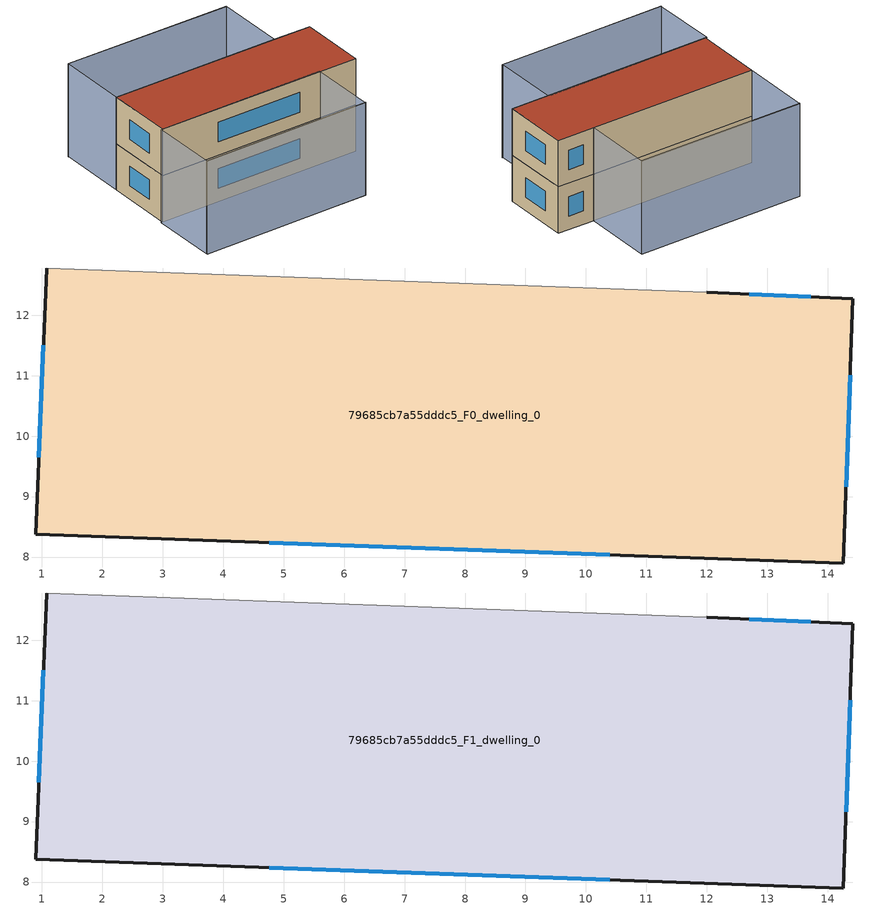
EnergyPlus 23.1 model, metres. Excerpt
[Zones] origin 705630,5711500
79685cb7a55dddc5_F0_dwelling_0
 floor ground (EU_floor_Construction): 14.41,12.27 14.26,7.9 0.9,8.37 1.08,12.78 12,12.38 z0
 wall outside (EU_wall_Construction): 1.08,12.78 0.9,8.37 14.26,7.9 14.41,12.27 12,12.38 z0:3
 wall adiabatic (EU_wall_Construction): 12,12.38 1.08,12.78 z0:3
 window (EU_Window_Construction): 4.76,8.24 10.4,8.04 / 1.03,11.51 0.95,9.65 / 13.72,12.3 12.7,12.35 / 14.3,9.17 14.37,11.01 z0.87:2.13
79685cb7a55dddc5_F1_dwelling_0
 floor to 79685cb7a55dddc5_F0_dwelling_0 (EU_floor_Construction): 14.41,12.27 14.26,7.9 0.9,8.37 1.08,12.78 12,12.38 z3
 wall outside (EU_wall_Construction): 1.08,12.78 0.9,8.37 14.26,7.9 14.41,12.27 12,12.38 z3:6
 wall adiabatic (EU_wall_Construction): 12,12.38 1.08,12.78 z3:6
 window (EU_Window_Construction): 4.76,8.24 10.4,8.04 / 1.03,11.51 0.95,9.65 / 13.72,12.3 12.7,12.35 / 14.3,9.17 14.37,11.01 z3.87:5.13
 roof outside (EU_roof_Construction): 14.26,7.9 14.41,12.27 12,12.38 1.08,12.78 0.9,8.37 z6
shading: 0.68,4.08 11.7,3.72 / 12.14,16.92 1.25,17.35 / 11.8,8.05 11.67,3.71 / 11.67,3.71 0.69,4.03 / 0.69,4.03 0.81,8.38 / 0.81,8.38 11.8,8.05 / 1.08,12.78 1.25,17.37 / 1.25,17.37 12.17,16.97 / 12.17,16.97 12,12.38 / 12,12.38 1.08,12.78 z0:6
[Building]
EU S2 Campaign: North Axis=0; Terrain=City; Solar Distribution=FullExterior
[Site:Location]
London: Latitude=51.5; Longitude=-0.5; Time Zone=0; Elevation=25
[SizingPeriod:WeatherFileDays]
AnnualSizingPeriod: Begin Month=1; Begin Day of Month=1; End Month=12; End Day of Month=31; Day of Week for Start Day=Monday; Use Weather File Daylight Saving Period=No; Use Weather File Rain and Snow Indicators=No
[MATERIAL]
EU_InternalMass_Material: Roughness=MediumRough; Thickness=0.1; Conductivity=1; Density=1800; Specific Heat=900; Thermal Absorptance=0.9; Solar Absorptance=0.7; Visible Absorptance=0.7
[MATERIAL:NOMASS] Roughness=MediumRough; Thermal Absorptance=0.9; Solar Absorptance=0.7; Visible Absorptance=0.7
Name | Thermal Resistance
EU_wall_NoMass | 0.724719
EU_roof_NoMass | 2.98947
EU_floor_NoMass | 2.39157
[WINDOWMATERIAL:SIMPLEGLAZINGSYSTEM]
EU_Window_SimpleGlazing: UFactor=2.63425; Solar Heat Gain Coefficient=0.76; Visible Transmittance=0.76
[CONSTRUCTION]
EU_wall_Construction: EU_wall_NoMass
EU_roof_Construction: EU_roof_NoMass
EU_floor_Construction: EU_floor_NoMass
EU_Window_Construction: EU_Window_SimpleGlazing
EU_InternalMass_Construction: EU_InternalMass_Material
[ZONE] Type=1; Multiplier=1; Ceiling Height=autocalculate; Volume=176.202; Floor Area=autocalculate; Part of Total Floor Area=Yes
79685cb7a55dddc5_F0_dwelling_0; 79685cb7a55dddc5_F1_dwelling_0
[INTERNALMASS] Construction=EU_InternalMass_Construction; Surface Area=58.7339
Name | Zone or ZoneList
79685cb7a55dddc5_F0_dwelling_0_EU_InternalMass | 79685cb7a55dddc5_F0_dwelling_0
79685cb7a55dddc5_F1_dwelling_0_EU_InternalMass | 79685cb7a55dddc5_F1_dwelling_0
[OTHEREQUIPMENT] Fuel Type=Electricity; Design Level Calculation Method=Watts/Area; Power per Zone Floor Area=1; Fraction Latent=0; Fraction Radiant=0; Fraction Lost=0; Carbon Dioxide Generation Rate=0; EndUse Subcategory=EU_Step8_InternalGains
Name | Zone or ZoneList or Space or SpaceList | Schedule
EU_Step8_InternalGain_79685cb7a55dddc5_F0_dwelling_0_f000 | 79685cb7a55dddc5_F0_dwelling_0 | EU_Step8_GainSchedule_79685cb7a55dddc5_F0_dwelling_0_f000
EU_Step8_InternalGain_79685cb7a55dddc5_F1_dwelling_0_f000 | 79685cb7a55dddc5_F1_dwelling_0 | EU_Step8_GainSchedule_79685cb7a55dddc5_F1_dwelling_0_f000
[ZONEVENTILATION:DESIGNFLOWRATE] Schedule=EU_AlwaysOn; Design Flow Rate Calculation Method=AirChanges/Hour; Air Changes per Hour=0.418135; Ventilation Type=Natural; Fan Pressure Rise=0; Fan Total Efficiency=1; Constant Term Coefficient=1; Temperature Term Coefficient=0; Velocity Term Coefficient=0; Velocity Squared Term Coefficient=0; Minimum Indoor Temperature=-100; Maximum Indoor Temperature=100; Delta Temperature=-100; Minimum Outdoor Temperature=-100; Maximum Outdoor Temperature=100; Maximum Wind Speed=40
Name | Zone or ZoneList or Space or SpaceList
EU_ConstantAir_79685cb7a55dddc5_F0_dwelling_0 | 79685cb7a55dddc5_F0_dwelling_0
EU_ConstantAir_79685cb7a55dddc5_F1_dwelling_0 | 79685cb7a55dddc5_F1_dwelling_0
[HVACTEMPLATE:THERMOSTAT] Constant Heating Setpoint=20; Constant Cooling Setpoint=50
EU_HeatOnly_79685cb7a55dddc5_F0_dwelling_0; EU_HeatOnly_79685cb7a55dddc5_F1_dwelling_0
[HVACTEMPLATE:ZONE:IDEALLOADSAIRSYSTEM] System Availability Schedule=EU_AlwaysOn; Maximum Heating Supply Air Temperature=50; Minimum Cooling Supply Air Temperature=13; Maximum Heating Supply Air Humidity Ratio=0.0156; Minimum Cooling Supply Air Humidity Ratio=0.0077; Heating Limit=NoLimit; Cooling Limit=NoLimit; Heating Availability Schedule=EU_AlwaysOn; Cooling Availability Schedule=EU_CoolingOff; Dehumidification Control Type=ConstantSensibleHeatRatio; Cooling Sensible Heat Ratio=0.7; Dehumidification Setpoint=60; Humidification Control Type=None; Humidification Setpoint=30; Outdoor Air Method=None; Outdoor Air Flow Rate per Person=0.00944; Outdoor Air Flow Rate per Zone Floor Area=0; Outdoor Air Flow Rate per Zone=0; Demand Controlled Ventilation Type=None; Outdoor Air Economizer Type=NoEconomizer; Heat Recovery Type=None; Sensible Heat Recovery Effectiveness=0.7; Latent Heat Recovery Effectiveness=0.65
Name | Template Thermostat
79685cb7a55dddc5_F0_dwelling_0 | EU_HeatOnly_79685cb7a55dddc5_F0_dwelling_0
79685cb7a55dddc5_F1_dwelling_0 | EU_HeatOnly_79685cb7a55dddc5_F1_dwelling_0
[SIZING:ZONE] Zone Cooling Design Supply Air Temperature Input Method=SupplyAirTemperature; Zone Cooling Design Supply Air Temperature=13; Zone Heating Design Supply Air Temperature Input Method=SupplyAirTemperature; Zone Heating Design Supply Air Temperature=50; Zone Cooling Design Supply Air Humidity Ratio=0.008; Zone Heating Design Supply Air Humidity Ratio=0.008; Cooling Design Air Flow Method=DesignDay; Cooling Design Air Flow Rate=0; Cooling Minimum Air Flow per Zone Floor Area=0.000762; Cooling Minimum Air Flow=0; Cooling Minimum Air Flow Fraction=0.2; Heating Design Air Flow Method=DesignDay; Heating Design Air Flow Rate=0; Heating Maximum Air Flow per Zone Floor Area=0.002032; Heating Maximum Air Flow=0.141576; Heating Maximum Air Flow Fraction=0.3; Account for Dedicated Outdoor Air System=No; Dedicated Outdoor Air System Control Strategy=NeutralSupplyAir; Dedicated Outdoor Air Low Setpoint Temperature for Design=autosize; Dedicated Outdoor Air High Setpoint Temperature for Design=autosize; Zone Load Sizing Method=Sensible Load Only No Latent Load; Zone Latent Cooling Design Supply Air Humidity Ratio Input Method=HumidityRatioDifference; Zone Cooling Design Supply Air Humidity Ratio Difference=0.005; Zone Latent Heating Design Supply Air Humidity Ratio Input Method=HumidityRatioDifference; Zone Humidification Design Supply Air Humidity Ratio Difference=0.005
79685cb7a55dddc5_F0_dwelling_0; 79685cb7a55dddc5_F1_dwelling_0
[SCHEDULE:CONSTANT]
Name | Hourly Value
EU_AlwaysOn | 1
EU_CoolingOff | 0
[SCHEDULE:FILE] Column Number=1; Rows to Skip at Top=0; Number of Hours of Data=8760; Column Separator=Comma; Interpolate to Timestep=No; Minutes per Item=60; Adjust Schedule for Daylight Savings=Yes
Name | File
EU_Step8_GainSchedule_79685cb7a55dddc5_F0_dwelling_0_f000 | ../../schedules/79685cb7a55dddc5/79685cb7a55dddc5_F0_dwelling_0_f000_gain.csv
EU_Step8_GainSchedule_79685cb7a55dddc5_F1_dwelling_0_f000 | ../../schedules/79685cb7a55dddc5/79685cb7a55dddc5_F1_dwelling_0_f000_gain.csv
